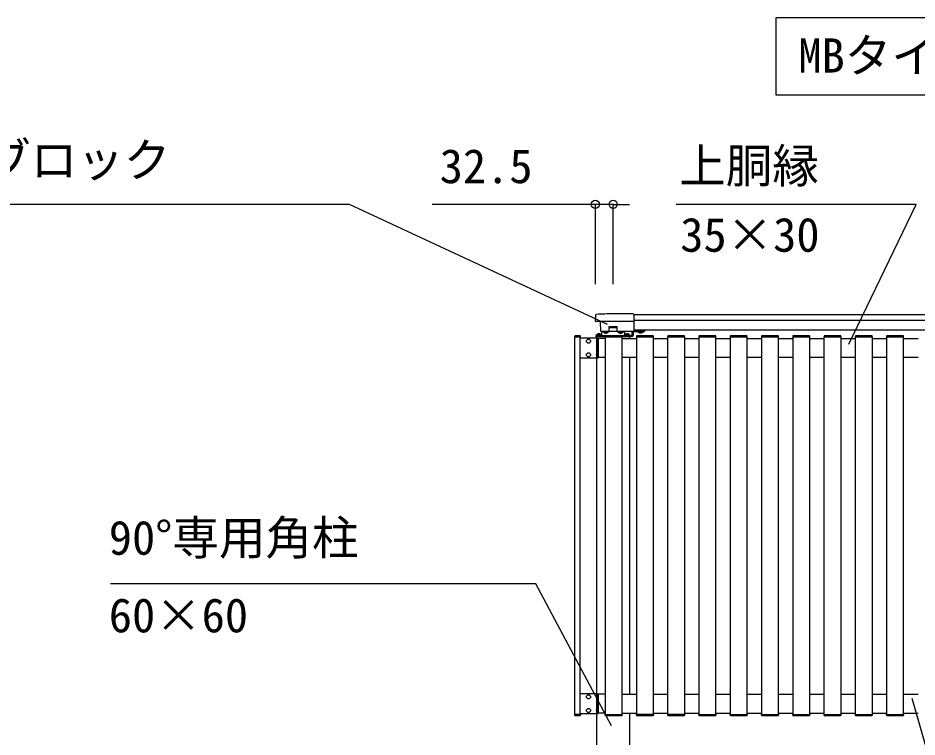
# Model space of a CAD drawing. Units: millimetres, scale not verified. Extents: x -4375 to 4375, y -6498 to 6472.
# Drawn here: x -2294 to -652, y 831 to 2144 of the extents above; entities that cross this region are included whole.
import ezdxf
from ezdxf.enums import TextEntityAlignment as Align

# ---------------------------------------------------------------- set-up
doc = ezdxf.new("R2010")
doc.units = ezdxf.units.MM
doc.header["$LTSCALE"] = 30
doc.layers.add('0-2_YKK_A1', color=4, linetype='Continuous')
doc.layers.add('0-3_YKK_D', color=6, linetype='Continuous')
doc.styles.add('ＭＳ ゴシック', font='')
doc.styles.get('ＭＳ ゴシック').set_extended_font_data('MS Gothic')

msp = doc.modelspace()

# ---------------------------------------------------------------- linework, layer by layer
at = {"layer": '0-2_YKK_A1'}
for p, q in [((-1239.72, 1590.36), (-1239.04, 1601.51)), ((-1170.73, 1603.4), (-1207.23, 1603.4)), ((-1169.73, 1602.4), (-1169.73, 1572.03)), ((1275.77, 1601.6), (-1169.73, 1601.6)), ((-1170.72, 1589.3), (-1238.73, 1589.3)), ((-1229.52, 1571.1), (-1230.48, 1589.3)), ((-1214.73, 1578.6), (-1199.73, 1578.6)), ((-1199.73, 1571.1), (-1199.73, 1580.6)), ((1275.77, 1591.1), (-1169.73, 1591.1)), ((-1277.46, 1562.66), (-1277.53, 1561.6)), ((-1277.23, 871.6), (-1277.23, 1561.6)), ((-1267.99, 1563.6), (-1276.46, 1563.6)), ((-1275.92, 1562.09), (-1276.33, 1561.6)), ((-1271.37, 1562.2), (-1275.69, 1562.2)), ((-1270.73, 1561.6), (-1271.14, 1562.09)), ((-1267.23, 871.6), (-1267.23, 1561.6)), ((-1238.23, 1564.1), (-1173.23, 1564.1)), ((-1228.48, 1564.1), (-1237.98, 1564.1)), ((-1237.23, 1556.32), (-1237.23, 1561.6)), ((-1170.73, 1571.1), (-1229.52, 1571.1)), ((-1229.52, 1564.1), (-1229.52, 1564.1)), ((-1228.48, 1564.61), (-1228.48, 1564.1)), ((-1226.23, 1571.1), (-1228.23, 1569.1)), ((-1228.23, 1569.1), (-1228.23, 1564.1)), ((-1226.23, 1571.1), (-1214.73, 1571.1)), ((-1225.48, 1570.59), (-1225.48, 1571.1)), ((-1225.48, 1571.1), (-1215.98, 1571.1)), ((-1221.37, 1561.6), (-1221.67, 1561.6)), ((-1221.37, 1561.6), (-1221.67, 1561.6)), ((-1221.37, 1561.6), (-1221.67, 1561.6)), ((-1220.87, 1561.6), (-1191.86, 1561.6)), ((-1191.93, 1563.6), (-1220.8, 1563.6)), ((-1199.73, 1571.1), (-1188.23, 1571.1)), ((-1198.48, 1570.59), (-1198.48, 1571.1)), ((-1198.48, 1571.1), (-1188.98, 1571.1)), ((-1191.37, 1561.6), (-1191.37, 871.6)), ((-1191.07, 1561.6), (-1191.37, 1561.6)), ((-1191.07, 1561.6), (-1191.37, 1561.6)), ((-1191.07, 1561.6), (-1191.37, 1561.6)), ((-1188.23, 1571.1), (-1186.23, 1569.1)), ((-1186.23, 1569.1), (-1186.23, 1564.1)), ((-1176.48, 1564.1), (-1185.98, 1564.1)), ((-1177.23, 1561.6), (-1177.23, 1558.6)), ((-1176.48, 1564.61), (-1176.48, 1564.1)), ((-1176.23, 1564.1), (-1176.23, 1562.1)), ((-1172.23, 1565.1), (-1172.23, 1571.1)), ((-1172.23, 1565.1), (-1172.23, 1571.1)), ((-1172.23, 1571.1), (-1170.23, 1571.1)), ((-1172.23, 1569.1), (-1170.23, 1569.1)), ((-1169.73, 1571.1), (-1170.73, 1571.1)), ((-1170.23, 1565.1), (-1170.23, 1571.1)), ((-1170.23, 1565.1), (-1170.23, 1571.1)), ((1275.9, 1573.6), (-1169.73, 1573.6)), ((-1169.73, 1573.6), (-1150.23, 1573.6)), ((-1169.73, 1571.1), (-1150.23, 1571.1)), ((-1164.27, 1561.6), (-1164.57, 1561.6)), ((-1164.27, 1561.6), (-1164.57, 1561.6)), ((-1164.27, 1561.6), (-1164.57, 1561.6)), ((-1163.77, 1561.6), (-1134.76, 1561.6)), ((-1134.83, 1563.6), (-1163.7, 1563.6)), ((-1161.98, 1571), (-1161.98, 1571.1)), ((-1152.48, 1571), (-1152.48, 1571.1)), ((-1150.23, 1573.6), (-1150.23, 1571.1)), ((-1134.27, 1561.6), (-1134.27, 871.6)), ((-1133.97, 1561.6), (-1134.27, 1561.6)), ((-1133.97, 1561.6), (-1134.27, 1561.6)), ((-1133.97, 1561.6), (-1134.27, 1561.6)), ((-1107.15, 1561.6), (-1107.45, 1561.6)), ((-1107.15, 1561.6), (-1107.45, 1561.6)), ((-1107.15, 1561.6), (-1107.45, 1561.6)), ((-1106.65, 1561.6), (-1077.64, 1561.6)), ((-1077.71, 1563.6), (-1106.58, 1563.6)), ((-1077.15, 1561.6), (-1077.15, 871.6)), ((-1076.85, 1561.6), (-1077.15, 1561.6)), ((-1076.85, 1561.6), (-1077.15, 1561.6)), ((-1076.85, 1561.6), (-1077.15, 1561.6)), ((-1050.05, 1561.6), (-1050.35, 1561.6)), ((-1050.05, 1561.6), (-1050.35, 1561.6)), ((-1050.05, 1561.6), (-1050.35, 1561.6)), ((-1049.55, 1561.6), (-1020.54, 1561.6)), ((-1020.61, 1563.6), (-1049.48, 1563.6)), ((-1020.05, 1561.6), (-1020.05, 871.6)), ((-1019.75, 1561.6), (-1020.05, 1561.6)), ((-1019.75, 1561.6), (-1020.05, 1561.6)), ((-1019.75, 1561.6), (-1020.05, 1561.6)), ((-992.95, 1561.6), (-993.25, 1561.6)), ((-992.95, 1561.6), (-993.25, 1561.6)), ((-992.95, 1561.6), (-993.25, 1561.6)), ((-992.45, 1561.6), (-963.44, 1561.6)), ((-963.51, 1563.6), (-992.38, 1563.6)), ((-962.95, 1561.6), (-962.95, 871.6)), ((-962.65, 1561.6), (-962.95, 1561.6)), ((-962.65, 1561.6), (-962.95, 1561.6)), ((-962.65, 1561.6), (-962.95, 1561.6)), ((-935.85, 1561.6), (-936.15, 1561.6)), ((-935.85, 1561.6), (-936.15, 1561.6)), ((-935.85, 1561.6), (-936.15, 1561.6)), ((-935.35, 1561.6), (-906.34, 1561.6)), ((-906.41, 1563.6), (-935.28, 1563.6)), ((-905.85, 1561.6), (-905.85, 871.6)), ((-905.55, 1561.6), (-905.85, 1561.6)), ((-905.55, 1561.6), (-905.85, 1561.6)), ((-905.55, 1561.6), (-905.85, 1561.6)), ((-878.75, 1561.6), (-879.05, 1561.6)), ((-878.75, 1561.6), (-879.05, 1561.6)), ((-878.75, 1561.6), (-879.05, 1561.6)), ((-878.25, 1561.6), (-849.24, 1561.6)), ((-849.31, 1563.6), (-878.18, 1563.6)), ((-848.75, 1561.6), (-848.75, 871.6)), ((-848.45, 1561.6), (-848.75, 1561.6)), ((-848.45, 1561.6), (-848.75, 1561.6)), ((-848.45, 1561.6), (-848.75, 1561.6)), ((-821.65, 1561.6), (-821.95, 1561.6)), ((-821.65, 1561.6), (-821.95, 1561.6)), ((-821.65, 1561.6), (-821.95, 1561.6)), ((-821.15, 1561.6), (-792.14, 1561.6)), ((-792.21, 1563.6), (-821.08, 1563.6)), ((-791.65, 1561.6), (-791.65, 871.6)), ((-791.35, 1561.6), (-791.65, 1561.6)), ((-791.35, 1561.6), (-791.65, 1561.6)), ((-791.35, 1561.6), (-791.65, 1561.6)), ((-764.55, 1561.6), (-764.85, 1561.6)), ((-764.55, 1561.6), (-764.85, 1561.6)), ((-764.55, 1561.6), (-764.85, 1561.6)), ((-764.05, 1561.6), (-735.04, 1561.6)), ((-735.11, 1563.6), (-763.98, 1563.6)), ((-734.55, 1561.6), (-734.55, 871.6)), ((-734.25, 1561.6), (-734.55, 1561.6)), ((-734.25, 1561.6), (-734.55, 1561.6)), ((-734.25, 1561.6), (-734.55, 1561.6)), ((-707.45, 1561.6), (-707.75, 1561.6)), ((-707.45, 1561.6), (-707.75, 1561.6)), ((-707.45, 1561.6), (-707.75, 1561.6)), ((-706.95, 1561.6), (-677.94, 1561.6)), ((-678.01, 1563.6), (-706.88, 1563.6)), ((-677.45, 1561.6), (-677.45, 871.6)), ((-677.15, 1561.6), (-677.45, 1561.6)), ((-677.15, 1561.6), (-677.45, 1561.6)), ((-677.15, 1561.6), (-677.45, 1561.6)), ((-1237.23, 1559.1), (-1267.23, 1559.1)), ((-1237.23, 1531.32), (-1237.23, 1550.88)), ((-1235.73, 1559.1), (-1234.73, 1559.1)), ((-1235.73, 1550), (-1235.73, 1557.19)), ((-1234.73, 1559.1), (-1234.73, 1523.1)), ((-1221.37, 1558.6), (-1234.73, 1558.6)), ((-1191.37, 1558.6), (-1164.25, 1558.6)), ((-1134.27, 1558.6), (-1107.15, 1558.6)), ((-1077.15, 1558.6), (-1050.03, 1558.6)), ((-1020.05, 1558.6), (-992.93, 1558.6)), ((-962.95, 1558.6), (-935.83, 1558.6)), ((-905.85, 1558.6), (-878.73, 1558.6)), ((-848.75, 1558.6), (-821.63, 1558.6)), ((-791.65, 1558.6), (-764.53, 1558.6)), ((-734.55, 1558.6), (-707.43, 1558.6)), ((-677.45, 1558.6), (-650.33, 1558.6)), ((-1235.73, 1525), (-1235.73, 1532.19)), ((-1267.23, 1523.1), (-1237.23, 1523.1)), ((-1237.23, 906.82), (-1237.23, 1525.88)), ((-1221.37, 1523.6), (-1234.73, 1523.6)), ((-1164.25, 1523.6), (-1191.37, 1523.6)), ((-1177.23, 1523.6), (-1177.23, 909.1)), ((-1107.15, 1523.6), (-1134.27, 1523.6)), ((-1050.03, 1523.6), (-1077.15, 1523.6)), ((-992.93, 1523.6), (-1020.05, 1523.6)), ((-935.83, 1523.6), (-962.95, 1523.6)), ((-878.73, 1523.6), (-905.85, 1523.6)), ((-821.63, 1523.6), (-848.75, 1523.6)), ((-764.53, 1523.6), (-791.65, 1523.6)), ((-707.43, 1523.6), (-734.55, 1523.6)), ((-650.33, 1523.6), (-677.45, 1523.6)), ((-1237.23, 909.6), (-1267.23, 909.6)), ((-1235.73, 909.6), (-1234.73, 909.6)), ((-1235.73, 900.5), (-1235.73, 907.69)), ((-1234.73, 909.6), (-1234.73, 873.6)), ((-1221.37, 909.1), (-1234.73, 909.1)), ((-1191.37, 909.1), (-1164.25, 909.1)), ((-1134.27, 909.1), (-1107.15, 909.1)), ((-1077.15, 909.1), (-1050.03, 909.1)), ((-1020.05, 909.1), (-992.93, 909.1)), ((-962.95, 909.1), (-935.83, 909.1)), ((-905.85, 909.1), (-878.73, 909.1)), ((-848.75, 909.1), (-821.63, 909.1)), ((-791.65, 909.1), (-764.53, 909.1)), ((-734.55, 909.1), (-707.43, 909.1)), ((-677.45, 909.1), (-650.33, 909.1)), ((-1237.23, 881.82), (-1237.23, 901.38)), ((-1277.46, 870.54), (-1277.53, 871.6)), ((-1266.93, 871.6), (-1277.53, 871.6)), ((-1267.23, 873.6), (-1237.23, 873.6)), ((-1266.93, 871.6), (-1266.99, 870.54)), ((-1237.23, 809.6), (-1237.23, 876.38)), ((-1235.73, 875.5), (-1235.73, 882.69)), ((-1221.37, 874.1), (-1234.73, 874.1)), ((-1221.8, 870.54), (-1221.87, 871.6)), ((-1221.87, 871.6), (-1190.87, 871.6)), ((-1191.37, 874.1), (-1164.25, 874.1)), ((-1190.87, 871.6), (-1190.93, 870.54)), ((-1177.23, 874.1), (-1177.23, 809.6)), ((-1164.7, 870.54), (-1164.77, 871.6)), ((-1133.77, 871.6), (-1164.77, 871.6)), ((-1134.27, 874.1), (-1107.15, 874.1)), ((-1133.77, 871.6), (-1133.83, 870.54)), ((-1107.58, 870.54), (-1107.65, 871.6)), ((-1076.65, 871.6), (-1107.65, 871.6)), ((-1077.15, 874.1), (-1050.03, 874.1)), ((-1076.65, 871.6), (-1076.71, 870.54)), ((-1050.05, 871.6), (-1050.35, 871.6)), ((-1050.05, 871.6), (-1050.35, 871.6)), ((-1050.05, 871.6), (-1050.35, 871.6)), ((-1049.55, 871.6), (-1020.54, 871.6)), ((-1020.05, 874.1), (-992.93, 874.1)), ((-1019.75, 871.6), (-1020.05, 871.6)), ((-1019.75, 871.6), (-1020.05, 871.6)), ((-1019.75, 871.6), (-1020.05, 871.6)), ((-993.38, 870.54), (-993.45, 871.6)), ((-993.45, 871.6), (-962.45, 871.6)), ((-962.95, 874.1), (-935.83, 874.1)), ((-962.45, 871.6), (-962.51, 870.54)), ((-935.85, 871.6), (-936.15, 871.6)), ((-935.85, 871.6), (-936.15, 871.6)), ((-935.85, 871.6), (-936.15, 871.6)), ((-935.35, 871.6), (-906.34, 871.6)), ((-905.85, 874.1), (-878.73, 874.1)), ((-905.55, 871.6), (-905.85, 871.6)), ((-905.55, 871.6), (-905.85, 871.6)), ((-905.55, 871.6), (-905.85, 871.6)), ((-878.75, 871.6), (-879.05, 871.6)), ((-878.75, 871.6), (-879.05, 871.6)), ((-878.75, 871.6), (-879.05, 871.6)), ((-878.25, 871.6), (-849.24, 871.6)), ((-848.75, 874.1), (-821.63, 874.1)), ((-848.45, 871.6), (-848.75, 871.6)), ((-848.45, 871.6), (-848.75, 871.6)), ((-848.45, 871.6), (-848.75, 871.6)), ((-821.65, 871.6), (-821.95, 871.6)), ((-821.65, 871.6), (-821.95, 871.6)), ((-821.65, 871.6), (-821.95, 871.6)), ((-821.15, 871.6), (-792.14, 871.6)), ((-791.65, 874.1), (-764.53, 874.1)), ((-791.35, 871.6), (-791.65, 871.6)), ((-791.35, 871.6), (-791.65, 871.6)), ((-791.35, 871.6), (-791.65, 871.6)), ((-764.98, 870.54), (-765.05, 871.6)), ((-765.05, 871.6), (-734.05, 871.6)), ((-734.55, 874.1), (-707.43, 874.1)), ((-734.05, 871.6), (-734.11, 870.54)), ((-707.45, 871.6), (-707.75, 871.6)), ((-707.45, 871.6), (-707.75, 871.6)), ((-707.45, 871.6), (-707.75, 871.6)), ((-706.95, 871.6), (-676.95, 871.6)), ((-677.45, 874.1), (-650.33, 874.1)), ((-676.95, 871.6), (-677.01, 870.54)), ((-1267.99, 869.6), (-1276.46, 869.6)), ((-1191.93, 869.6), (-1220.8, 869.6)), ((-1134.83, 869.6), (-1163.7, 869.6)), ((-1077.71, 869.6), (-1106.58, 869.6)), ((-1020.61, 869.6), (-1049.48, 869.6)), ((-963.51, 869.6), (-992.38, 869.6)), ((-906.41, 869.6), (-935.28, 869.6)), ((-849.31, 869.6), (-878.18, 869.6)), ((-792.21, 869.6), (-821.08, 869.6)), ((-735.11, 869.6), (-763.98, 869.6)), ((-678.01, 869.6), (-706.88, 869.6))]:
    msp.add_line(p, q, dxfattribs=at)
for points in [[(-1214.73, 1571.1), (-1214.73, 1580.6), (-1199.73, 1580.6)], [(-1277.53, 1561.6), (-1266.93, 1561.6), (-1266.99, 1562.66)], [(-1173.23, 1562.1), (-1238.23, 1562.1), (-1238.23, 1564.1)], [(-1228.48, 1564.61), (-1237.98, 1564.61), (-1237.98, 1564.1)], [(-1225.48, 1570.59), (-1215.98, 1570.59), (-1215.98, 1571.1)], [(-1221.8, 1562.66), (-1221.87, 1561.6), (-1220.87, 1561.6)], [(-1221.37, 871.6), (-1221.37, 1561.6), (-1191.37, 1561.6)], [(-1198.48, 1570.59), (-1188.98, 1570.59), (-1188.98, 1571.1)], [(-1191.86, 1561.6), (-1190.87, 1561.6), (-1190.93, 1562.66)], [(-1176.48, 1564.61), (-1185.98, 1564.61), (-1185.98, 1564.1)], [(-1164.7, 1562.66), (-1164.77, 1561.6), (-1163.77, 1561.6)], [(-1164.27, 871.6), (-1164.27, 1561.6), (-1134.27, 1561.6)], [(-1134.76, 1561.6), (-1133.77, 1561.6), (-1133.83, 1562.66)], [(-1107.58, 1562.66), (-1107.65, 1561.6), (-1106.65, 1561.6)], [(-1107.15, 871.6), (-1107.15, 1561.6), (-1077.15, 1561.6)], [(-1077.64, 1561.6), (-1076.65, 1561.6), (-1076.71, 1562.66)], [(-1050.48, 1562.66), (-1050.55, 1561.6), (-1049.55, 1561.6)], [(-1050.05, 871.6), (-1050.05, 1561.6), (-1020.05, 1561.6)], [(-1020.54, 1561.6), (-1019.55, 1561.6), (-1019.61, 1562.66)], [(-993.38, 1562.66), (-993.45, 1561.6), (-992.45, 1561.6)], [(-992.95, 871.6), (-992.95, 1561.6), (-962.95, 1561.6)], [(-963.44, 1561.6), (-962.45, 1561.6), (-962.51, 1562.66)], [(-936.28, 1562.66), (-936.35, 1561.6), (-935.35, 1561.6)], [(-935.85, 871.6), (-935.85, 1561.6), (-905.85, 1561.6)], [(-906.34, 1561.6), (-905.35, 1561.6), (-905.41, 1562.66)], [(-879.18, 1562.66), (-879.25, 1561.6), (-878.25, 1561.6)], [(-878.75, 871.6), (-878.75, 1561.6), (-848.75, 1561.6)], [(-849.24, 1561.6), (-848.25, 1561.6), (-848.31, 1562.66)], [(-822.08, 1562.66), (-822.15, 1561.6), (-821.15, 1561.6)], [(-821.65, 871.6), (-821.65, 1561.6), (-791.65, 1561.6)], [(-792.14, 1561.6), (-791.15, 1561.6), (-791.21, 1562.66)], [(-764.98, 1562.66), (-765.05, 1561.6), (-764.05, 1561.6)], [(-764.55, 871.6), (-764.55, 1561.6), (-734.55, 1561.6)], [(-735.04, 1561.6), (-734.05, 1561.6), (-734.11, 1562.66)], [(-707.88, 1562.66), (-707.95, 1561.6), (-706.95, 1561.6)], [(-707.45, 871.6), (-707.45, 1561.6), (-677.45, 1561.6)], [(-677.94, 1561.6), (-676.95, 1561.6), (-677.01, 1562.66)], [(-1235.73, 1559.1), (-1235.73, 1523.1), (-1234.73, 1523.1)], [(-1235.73, 909.6), (-1235.73, 873.6), (-1234.73, 873.6)], [(-1050.48, 870.54), (-1050.55, 871.6), (-1049.55, 871.6)], [(-1020.54, 871.6), (-1019.55, 871.6), (-1019.61, 870.54)], [(-936.28, 870.54), (-936.35, 871.6), (-935.35, 871.6)], [(-906.34, 871.6), (-905.35, 871.6), (-905.41, 870.54)], [(-879.18, 870.54), (-879.25, 871.6), (-878.25, 871.6)], [(-849.24, 871.6), (-848.25, 871.6), (-848.31, 870.54)], [(-822.08, 870.54), (-822.15, 871.6), (-821.15, 871.6)], [(-792.14, 871.6), (-791.15, 871.6), (-791.21, 870.54)], [(-707.88, 870.54), (-707.95, 871.6), (-706.95, 871.6)]]:
    msp.add_lwpolyline(points, dxfattribs=at)
msp.add_lwpolyline([(-1207.23, 1561.6), (-1238.23, 1561.6), (-1238.23, 1562.1), (-1176.23, 1562.1), (-1176.23, 1561.6)], close=True, dxfattribs=at)
for centre in [(-1252.23, 1553.6), (-1252.23, 1528.6), (-1252.23, 904.1), (-1252.23, 879.1)]:
    msp.add_circle(centre, 3.75, dxfattribs=at)
for centre, radius, start, end in [((-1238.04, 1601.45), 1, 93.52807, 176.5), ((-1207.23, 1101.6), 501.8, 89.99666, 93.52807), ((-1170.73, 1602.4), 1, 360, 90), ((-1238.73, 1590.3), 1, 176.5, 270), ((-1170.73, 1590.3), 1, 270, 360), ((-1276.46, 1562.6), 1, 90, 176.5), ((-1275.69, 1561.9), 0.3, 90, 140.19443), ((-1271.37, 1561.9), 0.3, 39.80557, 90), ((-1267.99, 1562.6), 1, 3.5, 90), ((-1233.23, 1561.33), 5.77, 34.65097, 145.34903), ((-1220.73, 1573.87), 5.77, 214.65097, 325.34903), ((-1220.8, 1562.6), 1, 90, 176.5), ((-1193.73, 1573.87), 5.77, 214.65097, 325.34903), ((-1191.93, 1562.6), 1, 3.5, 90), ((-1181.23, 1561.33), 5.77, 34.65097, 145.34903), ((-1173.23, 1565.1), 1, 270, 360), ((-1173.23, 1565.1), 3, 270, 360), ((-1173.23, 1565.1), 1, 270, 360), ((-1173.23, 1565.1), 3, 270, 360), ((-1163.7, 1562.6), 1, 90, 176.5), ((-1157.23, 1574.5), 5.9, 216.38156, 236.15101), ((-1157.23, 1574.5), 5.9, 236.15101, 303.84899), ((-1157.23, 1574.5), 5.9, 303.84899, 323.61844), ((-1134.83, 1562.6), 1, 3.5, 90), ((-1106.58, 1562.6), 1, 90, 176.5), ((-1077.71, 1562.6), 1, 3.5, 90), ((-1049.48, 1562.6), 1, 90, 176.5), ((-1020.61, 1562.6), 1, 3.5, 90), ((-992.38, 1562.6), 1, 90, 176.5), ((-963.51, 1562.6), 1, 3.5, 90), ((-935.28, 1562.6), 1, 90, 176.5), ((-906.41, 1562.6), 1, 3.5, 90), ((-878.18, 1562.6), 1, 90, 176.5), ((-849.31, 1562.6), 1, 3.5, 90), ((-821.08, 1562.6), 1, 90, 176.5), ((-792.21, 1562.6), 1, 3.5, 90), ((-763.98, 1562.6), 1, 90, 176.5), ((-735.11, 1562.6), 1, 3.5, 90), ((-706.88, 1562.6), 1, 90, 176.5), ((-678.01, 1562.6), 1, 3.5, 90), ((-1234.03, 1553.6), 4.2, 117.28096, 242.71904), ((-1235.88, 1557.19), 0.154, 0, 117.28096), ((-1235.88, 1550), 0.154, 242.71904, 0), ((-1234.03, 1528.6), 4.2, 117.28096, 242.71904), ((-1235.88, 1532.19), 0.154, 0, 117.28096), ((-1235.88, 1525), 0.154, 242.71904, 0), ((-1234.03, 904.1), 4.2, 117.28096, 242.71904), ((-1235.88, 907.69), 0.154, 0, 117.28096), ((-1235.88, 900.5), 0.154, 242.71904, 0), ((-1276.46, 870.6), 1, 183.5, 270), ((-1267.99, 870.6), 1, 270, 356.5), ((-1234.03, 879.1), 4.2, 117.28096, 242.71904), ((-1235.88, 882.69), 0.154, 0, 117.28096), ((-1235.88, 875.5), 0.154, 242.71904, 0), ((-1220.8, 870.6), 1, 183.5, 270), ((-1191.93, 870.6), 1, 270, 356.5), ((-1163.7, 870.6), 1, 183.5, 270), ((-1134.83, 870.6), 1, 270, 356.5), ((-1106.58, 870.6), 1, 183.5, 270), ((-1077.71, 870.6), 1, 270, 356.5), ((-1049.48, 870.6), 1, 183.5, 270), ((-1020.61, 870.6), 1, 270, 356.5), ((-992.38, 870.6), 1, 183.5, 270), ((-963.51, 870.6), 1, 270, 356.5), ((-935.28, 870.6), 1, 183.5, 270), ((-906.41, 870.6), 1, 270, 356.5), ((-878.18, 870.6), 1, 183.5, 270), ((-849.31, 870.6), 1, 270, 356.5), ((-821.08, 870.6), 1, 183.5, 270), ((-792.21, 870.6), 1, 270, 356.5), ((-763.98, 870.6), 1, 183.5, 270), ((-735.11, 870.6), 1, 270, 356.5), ((-706.88, 870.6), 1, 183.5, 270), ((-678.01, 870.6), 1, 270, 356.5)]:
    msp.add_arc(centre, radius, start, end, dxfattribs=at)
msp.add_ellipse((-1170.73, 1571.87), major_axis=(-0.01, -19.11), ratio=0.052332, start_param=1.5307646, end_param=1.5795349, dxfattribs=at)
at = {"layer": '0-3_YKK_D'}
for p, q in [((-1239.72, 1803.4), (-1537.74, 1803.4)), ((-1239.72, 1657.6), (-1239.72, 1804.4)), ((-1207.22, 1803.4), (-1239.72, 1803.4)), ((-1207.22, 1657.6), (-1207.22, 1804.4)), ((-1207.22, 1803.4), (-1177.22, 1803.4))]:
    msp.add_line(p, q, dxfattribs=at)
msp.add_lwpolyline([(-910.24, 2143.77), (-910.24, 2003.4), (-17.37, 2003.4), (-17.37, 2143.77)], close=True, dxfattribs=at)
for points in [[(-1217.74, 1583.88), (-1688.5, 1803.4), (-2808.87, 1803.4)], [(-776.95, 1547.84), (-653.85, 1803.4), (-1091.99, 1803.4)], [(-1210.29, 851.33), (-1348.15, 1110.61), (-2125.42, 1110.61)], [(-662.06, 901.87), (-536.65, 464.6), (-127.84, 464.6)]]:
    msp.add_lwpolyline(points, dxfattribs=at)
for centre in [(-1239.72, 1803.4), (-1207.22, 1803.4)]:
    msp.add_circle(centre, 7.5, dxfattribs=at)

# ---------------------------------------------------------------- texts
at = {"layer": '0-3_YKK_D', "style": 'ＭＳ ゴシック'}
for s, p in [('MBタイプパネル', (-869.08, 2025.44)), ('90°コーナーブロック', (-2812.07, 1834.63)), ('上胴縁', (-1086.65, 1824.1)), ('32.5', (-1524.01, 1823.4)), ('35×30', (-1084.72, 1698.15)), ('90°専用角柱', (-2128.25, 1144.85)), ('60×60', (-2128.25, 1003.18))]:
    msp.add_text(s, height=62.32, dxfattribs=at).set_placement(p, align=Align.BOTTOM_LEFT)

doc.saveas('drawing.dxf')
